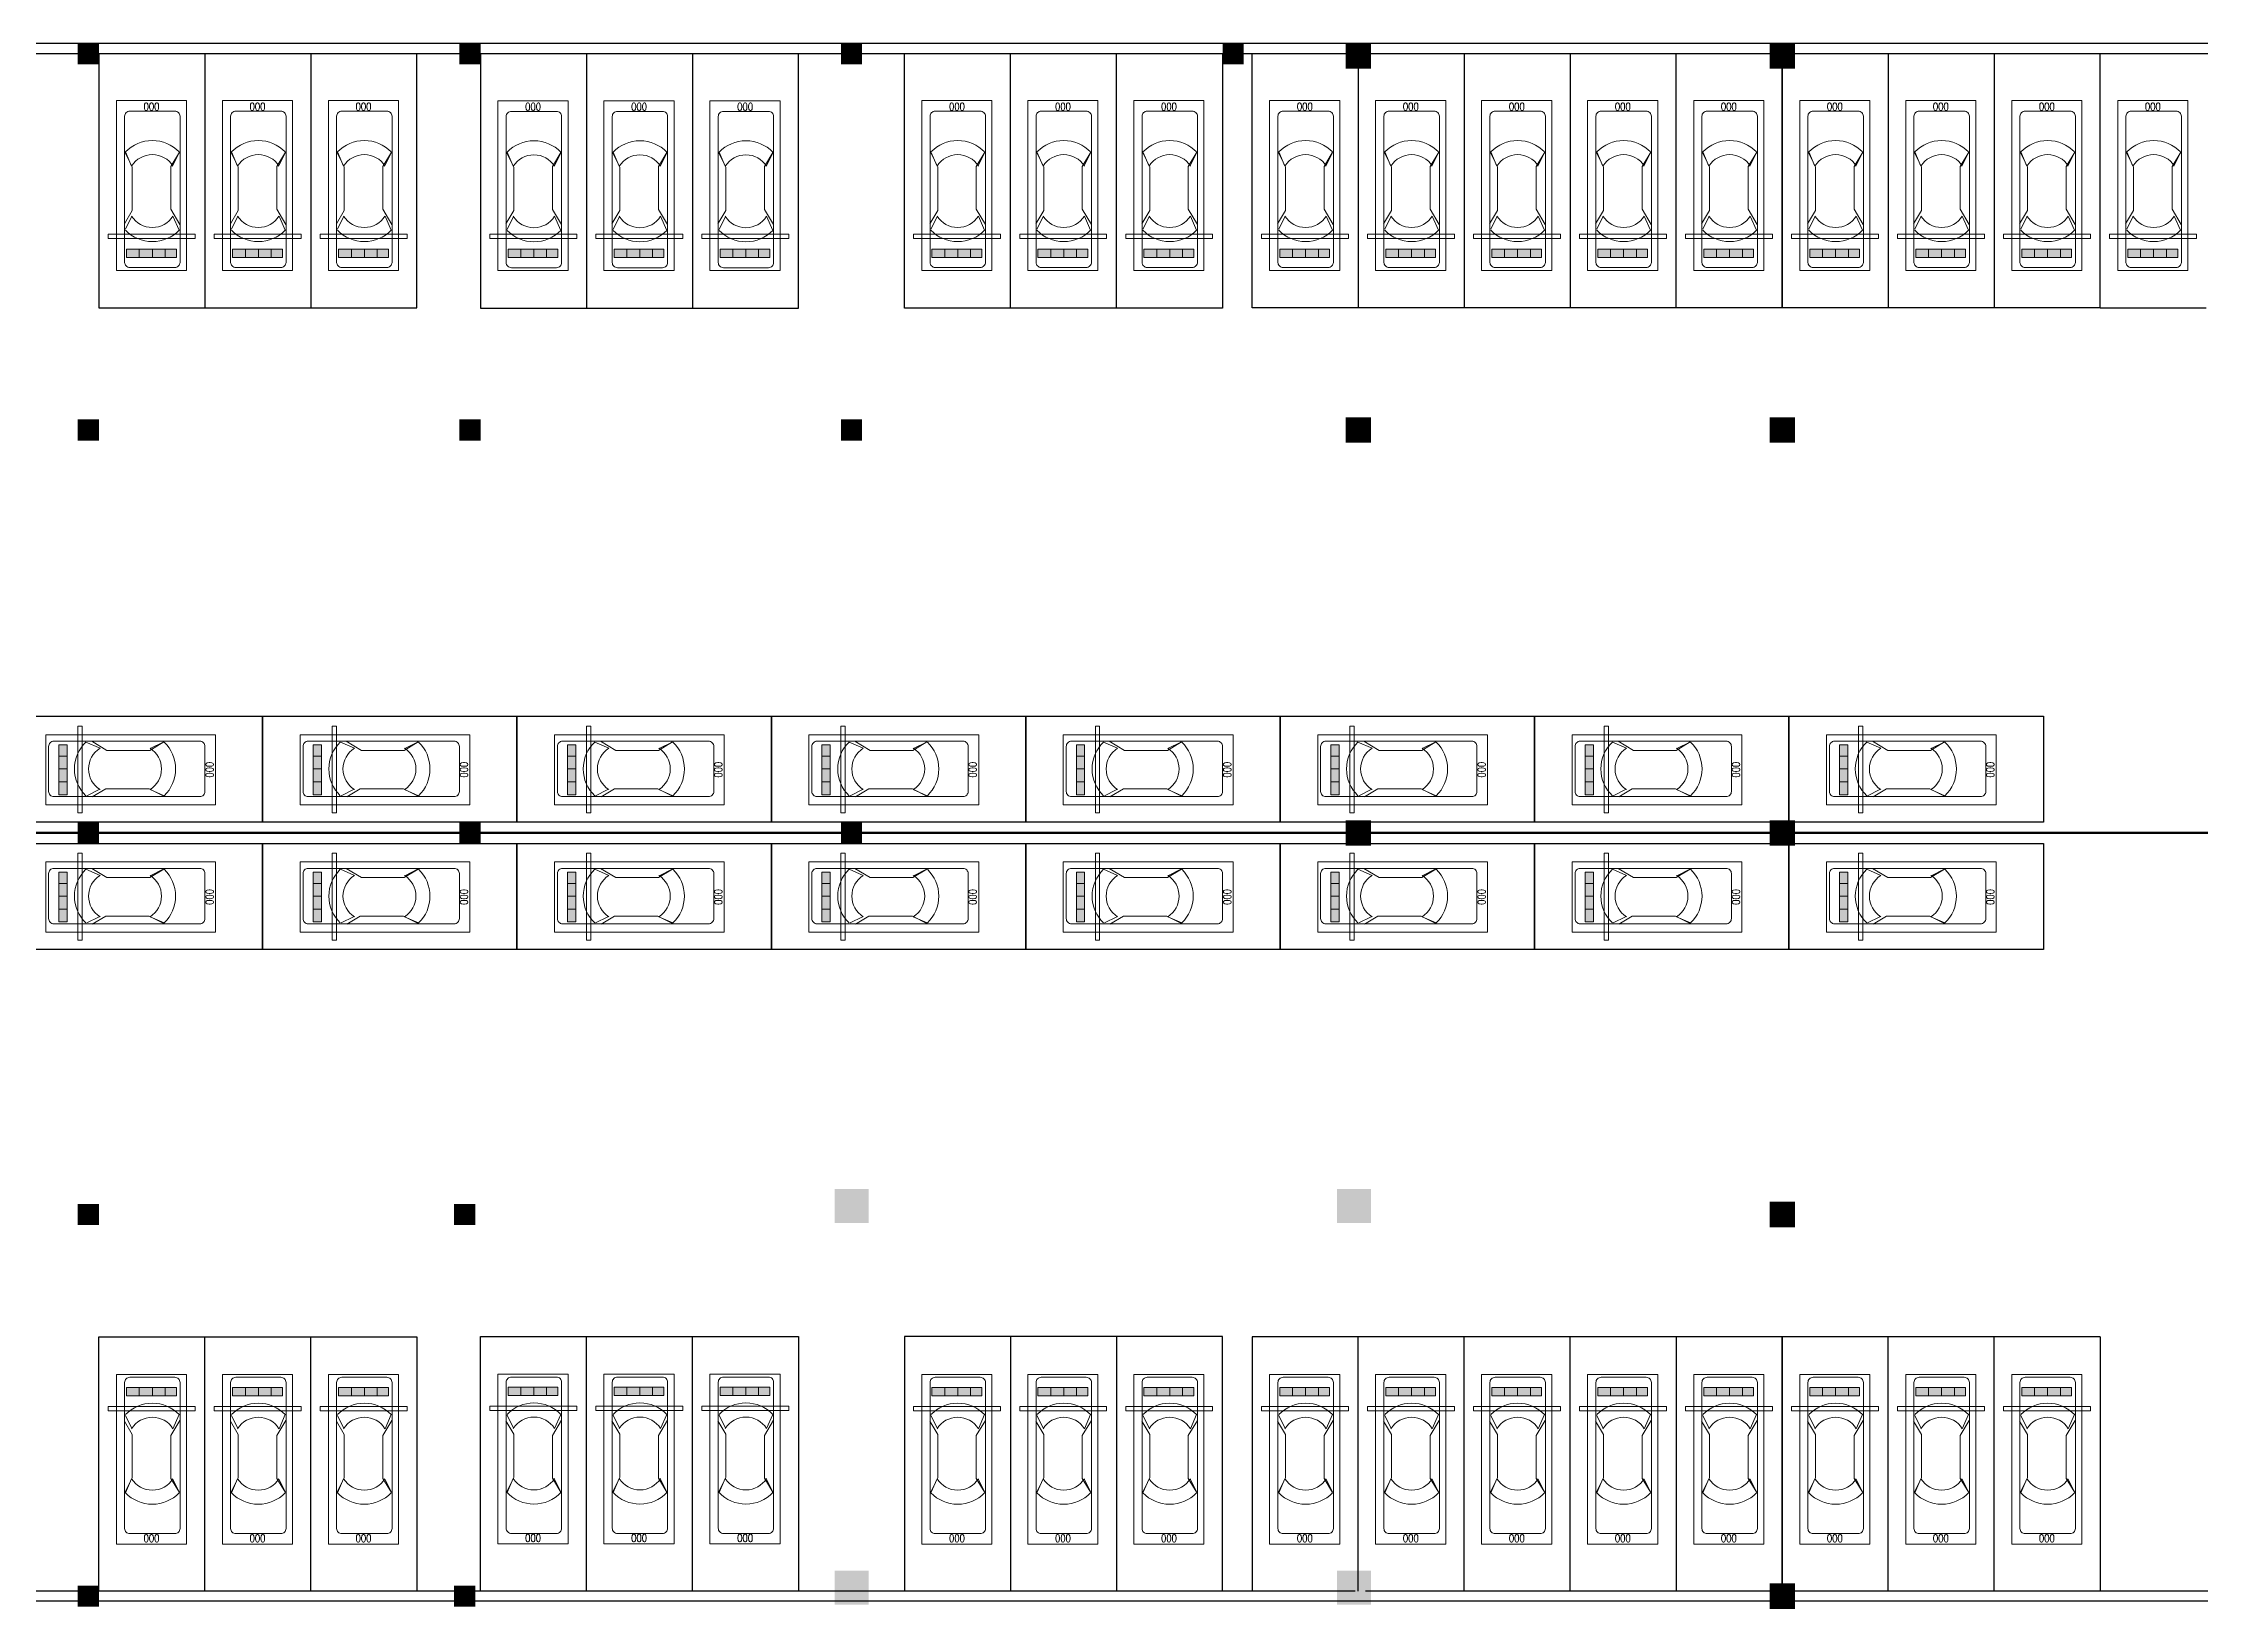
# Model space of a CAD drawing. Extents: x 5719244 to 11985375, y 1211094 to 3157953.
# Drawn here: x 11806473 to 11857361, y 3036690 to 3073615 of the extents above; entities that cross this region are included whole.
import ezdxf

# ---------------------------------------------------------------- set-up
doc = ezdxf.new("R2010")
doc.units = 0
doc.header["$LTSCALE"] = 500
doc.header["$MEASUREMENT"] = 0
doc.layers.get('0').update_dxf_attribs({"linetype": 'CONTINUOUS', "lineweight": 0})
for name, color, linetype, lineweight in [('A-car2', 35, 'CONTINUOUS', 9), ('COLUMN', 7, 'CONTINUOUS', 0), ('WALL', 255, 'CONTINUOUS', 30), ('墙-砼墙填充', 252, 'CONTINUOUS', 9), ('防烟分区', 1, 'CONTINUOUS', 100)]:
    doc.layers.add(name, color=color, linetype=linetype, lineweight=lineweight)
doc.layers.add('车位', color=255, linetype='CONTINUOUS')
doc.styles.get("Standard").update_dxf_attribs({"font": 'ROMAND', "width": 0.8})

# ---------------------------------------------------------------- blocks, each defined once
blk = doc.blocks.new('_FZH')
blk.add_solid([(-0.5, -0.5), (0.5, -0.5), (-0.5, 0.5), (0.5, 0.5)])
blk = doc.blocks.new('车位(有车挡车器）')
h = blk.add_hatch(color=2)
h.paths.add_polyline_path([(0.376, 6.16), (0.376, 5.839), (0.815, 5.839), (0.815, 6.16)])
h.paths.add_polyline_path([(1.813, 5.839), (1.813, 6.16), (1.308, 6.16), (1.308, 5.839)])
h = blk.add_hatch(color=256)
h.paths.add_polyline_path([(0.815, 6.16), (0.815, 5.839), (1.308, 5.839), (1.308, 6.16)])
h.paths.add_polyline_path([(1.813, 5.839), (2.312, 5.839), (2.312, 6.16), (1.813, 6.16)])
for p, q in [((0.376, 5.839), (0.376, 6.16)), ((0.376, 6.16), (2.312, 6.16)), ((0.815, 6.16), (0.815, 5.839)), ((1.308, 6.16), (1.308, 5.839)), ((1.813, 6.16), (1.813, 5.839)), ((2.312, 6.16), (2.312, 5.839)), ((2.312, 5.839), (0.376, 5.839))]:
    blk.add_line(p, q)
at = {"color": 140}
for p, q in [((0.267, 5.105), (0.506, 4.559)), ((2.35, 5.071), (2.111, 4.593)), ((0.267, 2.104), (0.506, 2.581)), ((2.35, 2.07), (2.111, 2.615))]:
    blk.add_line(p, q, dxfattribs=at)
at = {"color": 252}
blk.add_lwpolyline([(-0.02, 6.668), (2.705, 6.668), (2.705, 0.077), (-0.02, 0.077)], close=True, dxfattribs=at)
at = {"color": 140}
blk.add_lwpolyline([(0.233, 6.354, -0.414214), (0.433, 6.554), (2.184, 6.554, -0.414214), (2.384, 6.354), (2.384, 0.684, -0.414214), (2.184, 0.484), (0.433, 0.484, -0.414214), (0.233, 0.684)], format="xyb", close=True, dxfattribs=at)
for points in [[(0.236, 4.881), (0.592, 4.288), (0.592, 2.629), (0.259, 2.083)], [(2.395, 4.857), (2.087, 4.336), (2.087, 2.652), (2.372, 2.083)]]:
    blk.add_lwpolyline(points, dxfattribs=at)
for centre, radius, start, end in [((1.309, 4.107), 1.443, 43.79054, 136.20946), ((1.309, 4.055), 0.947, 32.13461, 147.86539), ((1.309, 3.119), 0.947, 212.13461, 327.86539), ((1.309, 3.068), 1.443, 223.79054, 316.20946)]:
    blk.add_arc(centre, radius, start, end, dxfattribs=at)
at = {"insert": (1.032, 0.456), "char_height": 0.3, "attachment_point": 1}
blk.add_mtext('000', dxfattribs=at)

msp = doc.modelspace()

# ---------------------------------------------------------------- linework, layer by layer
at = {"layer": 'A-car2'}
for p, q in [((11808008, 3069012.2), (11808008, 3069112.2)), ((11808008, 3069112.2), (11810058.5, 3069112.2)), ((11810058.5, 3069112.2), (11810058.5, 3069012.2)), ((11810508, 3069012.2), (11810508, 3069112.2)), ((11810508, 3069112.2), (11812558.5, 3069112.2)), ((11812558.5, 3069112.2), (11812558.5, 3069012.2)), ((11813008, 3069012.2), (11813008, 3069112.2)), ((11813008, 3069112.2), (11815058.5, 3069112.2)), ((11815058.5, 3069112.2), (11815058.5, 3069012.2)), ((11817008, 3069007.2), (11817008, 3069107.2)), ((11817008, 3069107.2), (11819058.5, 3069107.2)), ((11819058.5, 3069107.2), (11819058.5, 3069007.2)), ((11819508, 3069007.2), (11819508, 3069107.2)), ((11819508, 3069107.2), (11821558.5, 3069107.2)), ((11821558.5, 3069107.2), (11821558.5, 3069007.2)), ((11822008, 3069007.2), (11822008, 3069107.2)), ((11822008, 3069107.2), (11824058.5, 3069107.2)), ((11824058.5, 3069107.2), (11824058.5, 3069007.2)), ((11827003.7, 3069012.2), (11827003.7, 3069112.2)), ((11827003.7, 3069112.2), (11829054.2, 3069112.2)), ((11829054.2, 3069112.2), (11829054.2, 3069012.2)), ((11829503.7, 3069012.2), (11829503.7, 3069112.2)), ((11829503.7, 3069112.2), (11831554.2, 3069112.2)), ((11831554.2, 3069112.2), (11831554.2, 3069012.2)), ((11832003.7, 3069012.2), (11832003.7, 3069112.2)), ((11832003.7, 3069112.2), (11834054.2, 3069112.2)), ((11834054.2, 3069112.2), (11834054.2, 3069012.2)), ((11835208, 3069012.2), (11835208, 3069112.2)), ((11835208, 3069112.2), (11837258.5, 3069112.2)), ((11837258.5, 3069112.2), (11837258.5, 3069012.2)), ((11837708, 3069012.2), (11837708, 3069112.2)), ((11837708, 3069112.2), (11839758.5, 3069112.2)), ((11839758.5, 3069112.2), (11839758.5, 3069012.2)), ((11840208, 3069012.2), (11840208, 3069112.2)), ((11840208, 3069112.2), (11842258.5, 3069112.2)), ((11842258.5, 3069112.2), (11842258.5, 3069012.2)), ((11842708, 3069012.2), (11842708, 3069112.2)), ((11842708, 3069112.2), (11844758.5, 3069112.2)), ((11844758.5, 3069112.2), (11844758.5, 3069012.2)), ((11845208, 3069012.2), (11845208, 3069112.2)), ((11845208, 3069112.2), (11847258.5, 3069112.2)), ((11847258.5, 3069112.2), (11847258.5, 3069012.2)), ((11847708, 3069012.2), (11847708, 3069112.2)), ((11847708, 3069112.2), (11849758.5, 3069112.2)), ((11849758.5, 3069112.2), (11849758.5, 3069012.2)), ((11850208, 3069012.2), (11850208, 3069112.2)), ((11850208, 3069112.2), (11852258.5, 3069112.2)), ((11852258.5, 3069112.2), (11852258.5, 3069012.2)), ((11852708, 3069012.2), (11852708, 3069112.2)), ((11852708, 3069112.2), (11854758.5, 3069112.2)), ((11854758.5, 3069112.2), (11854758.5, 3069012.2)), ((11855208, 3069012.2), (11855208, 3069112.2)), ((11855208, 3069112.2), (11857258.5, 3069112.2)), ((11857258.5, 3069112.2), (11857258.5, 3069012.2)), ((11810058.5, 3069012.2), (11808008, 3069012.2)), ((11812558.5, 3069012.2), (11810508, 3069012.2)), ((11815058.5, 3069012.2), (11813008, 3069012.2)), ((11819058.5, 3069007.2), (11817008, 3069007.2)), ((11821558.5, 3069007.2), (11819508, 3069007.2)), ((11824058.5, 3069007.2), (11822008, 3069007.2)), ((11829054.2, 3069012.2), (11827003.7, 3069012.2)), ((11831554.2, 3069012.2), (11829503.7, 3069012.2)), ((11834054.2, 3069012.2), (11832003.7, 3069012.2)), ((11837258.5, 3069012.2), (11835208, 3069012.2)), ((11839758.5, 3069012.2), (11837708, 3069012.2)), ((11842258.5, 3069012.2), (11840208, 3069012.2)), ((11844758.5, 3069012.2), (11842708, 3069012.2)), ((11847258.5, 3069012.2), (11845208, 3069012.2)), ((11849758.5, 3069012.2), (11847708, 3069012.2)), ((11852258.5, 3069012.2), (11850208, 3069012.2)), ((11854758.5, 3069012.2), (11852708, 3069012.2)), ((11857258.5, 3069012.2), (11855208, 3069012.2)), ((11807289.7, 3057510.2), (11807289.7, 3055459.7)), ((11807389.7, 3057510.2), (11807289.7, 3057510.2)), ((11807389.7, 3055459.7), (11807389.7, 3057510.2)), ((11813289.7, 3057510.2), (11813289.7, 3055459.7)), ((11813389.7, 3057510.2), (11813289.7, 3057510.2)), ((11813389.7, 3055459.7), (11813389.7, 3057510.2)), ((11819289.7, 3057510.2), (11819289.7, 3055459.7)), ((11819389.7, 3057510.2), (11819289.7, 3057510.2)), ((11819389.7, 3055459.7), (11819389.7, 3057510.2)), ((11825289.7, 3057510.2), (11825289.7, 3055459.7)), ((11825389.7, 3057510.2), (11825289.7, 3057510.2)), ((11825389.7, 3055459.7), (11825389.7, 3057510.2)), ((11831289.7, 3057510.2), (11831289.7, 3055459.7)), ((11831389.7, 3057510.2), (11831289.7, 3057510.2)), ((11831389.7, 3055459.7), (11831389.7, 3057510.2)), ((11837289.7, 3057510.2), (11837289.7, 3055459.7)), ((11837389.7, 3057510.2), (11837289.7, 3057510.2)), ((11837389.7, 3055459.7), (11837389.7, 3057510.2)), ((11843289.7, 3057510.2), (11843289.7, 3055459.7)), ((11843389.7, 3057510.2), (11843289.7, 3057510.2)), ((11843389.7, 3055459.7), (11843389.7, 3057510.2)), ((11849289.7, 3057510.2), (11849289.7, 3055459.7)), ((11849389.7, 3057510.2), (11849289.7, 3057510.2)), ((11849389.7, 3055459.7), (11849389.7, 3057510.2)), ((11807289.7, 3055459.7), (11807389.7, 3055459.7)), ((11813289.7, 3055459.7), (11813389.7, 3055459.7)), ((11819289.7, 3055459.7), (11819389.7, 3055459.7)), ((11825289.7, 3055459.7), (11825389.7, 3055459.7)), ((11831289.7, 3055459.7), (11831389.7, 3055459.7)), ((11837289.7, 3055459.7), (11837389.7, 3055459.7)), ((11843289.7, 3055459.7), (11843389.7, 3055459.7)), ((11849289.7, 3055459.7), (11849389.7, 3055459.7)), ((11807289.7, 3054510.2), (11807289.7, 3052459.7)), ((11807389.7, 3054510.2), (11807289.7, 3054510.2)), ((11807389.7, 3052459.7), (11807389.7, 3054510.2)), ((11813289.7, 3054510.2), (11813289.7, 3052459.7)), ((11813389.7, 3054510.2), (11813289.7, 3054510.2)), ((11813389.7, 3052459.7), (11813389.7, 3054510.2)), ((11819289.7, 3054510.2), (11819289.7, 3052459.7)), ((11819389.7, 3054510.2), (11819289.7, 3054510.2)), ((11819389.7, 3052459.7), (11819389.7, 3054510.2)), ((11825289.7, 3054510.2), (11825289.7, 3052459.7)), ((11825389.7, 3054510.2), (11825289.7, 3054510.2)), ((11825389.7, 3052459.7), (11825389.7, 3054510.2)), ((11831289.7, 3054510.2), (11831289.7, 3052459.7)), ((11831389.7, 3054510.2), (11831289.7, 3054510.2)), ((11831389.7, 3052459.7), (11831389.7, 3054510.2)), ((11837289.7, 3054510.2), (11837289.7, 3052459.7)), ((11837389.7, 3054510.2), (11837289.7, 3054510.2)), ((11837389.7, 3052459.7), (11837389.7, 3054510.2)), ((11843289.7, 3054510.2), (11843289.7, 3052459.7)), ((11843389.7, 3054510.2), (11843289.7, 3054510.2)), ((11843389.7, 3052459.7), (11843389.7, 3054510.2)), ((11849289.7, 3054510.2), (11849289.7, 3052459.7)), ((11849389.7, 3054510.2), (11849289.7, 3054510.2)), ((11849389.7, 3052459.7), (11849389.7, 3054510.2)), ((11807289.7, 3052459.7), (11807389.7, 3052459.7)), ((11813289.7, 3052459.7), (11813389.7, 3052459.7)), ((11819289.7, 3052459.7), (11819389.7, 3052459.7)), ((11825289.7, 3052459.7), (11825389.7, 3052459.7)), ((11831289.7, 3052459.7), (11831389.7, 3052459.7)), ((11837289.7, 3052459.7), (11837389.7, 3052459.7)), ((11843289.7, 3052459.7), (11843389.7, 3052459.7)), ((11849289.7, 3052459.7), (11849389.7, 3052459.7)), ((11810058.5, 3041463.5), (11808008, 3041463.5)), ((11808008, 3041463.5), (11808008, 3041363.5)), ((11808008, 3041363.5), (11810058.5, 3041363.5)), ((11810058.5, 3041363.5), (11810058.5, 3041463.5)), ((11812558.5, 3041463.5), (11810508, 3041463.5)), ((11810508, 3041463.5), (11810508, 3041363.5)), ((11810508, 3041363.5), (11812558.5, 3041363.5)), ((11812558.5, 3041363.5), (11812558.5, 3041463.5)), ((11815058.5, 3041463.5), (11813008, 3041463.5)), ((11813008, 3041463.5), (11813008, 3041363.5)), ((11813008, 3041363.5), (11815058.5, 3041363.5)), ((11815058.5, 3041363.5), (11815058.5, 3041463.5)), ((11819058.5, 3041468.5), (11817008, 3041468.5)), ((11817008, 3041468.5), (11817008, 3041368.5)), ((11817008, 3041368.5), (11819058.5, 3041368.5)), ((11819058.5, 3041368.5), (11819058.5, 3041468.5)), ((11821558.5, 3041468.5), (11819508, 3041468.5)), ((11819508, 3041468.5), (11819508, 3041368.5)), ((11819508, 3041368.5), (11821558.5, 3041368.5)), ((11821558.5, 3041368.5), (11821558.5, 3041468.5)), ((11824058.5, 3041468.5), (11822008, 3041468.5)), ((11822008, 3041468.5), (11822008, 3041368.5)), ((11822008, 3041368.5), (11824058.5, 3041368.5)), ((11824058.5, 3041368.5), (11824058.5, 3041468.5)), ((11829054.2, 3041463.5), (11827003.7, 3041463.5)), ((11827003.7, 3041463.5), (11827003.7, 3041363.5)), ((11827003.7, 3041363.5), (11829054.2, 3041363.5)), ((11829054.2, 3041363.5), (11829054.2, 3041463.5)), ((11831554.2, 3041463.5), (11829503.7, 3041463.5)), ((11829503.7, 3041463.5), (11829503.7, 3041363.5)), ((11829503.7, 3041363.5), (11831554.2, 3041363.5)), ((11831554.2, 3041363.5), (11831554.2, 3041463.5)), ((11834054.2, 3041463.5), (11832003.7, 3041463.5)), ((11832003.7, 3041463.5), (11832003.7, 3041363.5)), ((11832003.7, 3041363.5), (11834054.2, 3041363.5)), ((11834054.2, 3041363.5), (11834054.2, 3041463.5)), ((11837258.5, 3041463.5), (11835208, 3041463.5)), ((11835208, 3041463.5), (11835208, 3041363.5)), ((11835208, 3041363.5), (11837258.5, 3041363.5)), ((11837258.5, 3041363.5), (11837258.5, 3041463.5)), ((11839758.5, 3041463.5), (11837708, 3041463.5)), ((11837708, 3041463.5), (11837708, 3041363.5)), ((11837708, 3041363.5), (11839758.5, 3041363.5)), ((11839758.5, 3041363.5), (11839758.5, 3041463.5)), ((11842258.5, 3041463.5), (11840208, 3041463.5)), ((11840208, 3041463.5), (11840208, 3041363.5)), ((11840208, 3041363.5), (11842258.5, 3041363.5)), ((11842258.5, 3041363.5), (11842258.5, 3041463.5)), ((11844758.5, 3041463.5), (11842708, 3041463.5)), ((11842708, 3041463.5), (11842708, 3041363.5)), ((11842708, 3041363.5), (11844758.5, 3041363.5)), ((11844758.5, 3041363.5), (11844758.5, 3041463.5)), ((11845208, 3041463.5), (11845208, 3041363.5)), ((11847258.5, 3041463.5), (11845208, 3041463.5)), ((11845208, 3041363.5), (11847258.5, 3041363.5)), ((11847258.5, 3041363.5), (11847258.5, 3041463.5)), ((11849758.5, 3041463.5), (11847708, 3041463.5)), ((11847708, 3041463.5), (11847708, 3041363.5)), ((11847708, 3041363.5), (11849758.5, 3041363.5)), ((11849758.5, 3041363.5), (11849758.5, 3041463.5)), ((11852258.5, 3041463.5), (11850208, 3041463.5)), ((11850208, 3041463.5), (11850208, 3041363.5)), ((11850208, 3041363.5), (11852258.5, 3041363.5)), ((11852258.5, 3041363.5), (11852258.5, 3041463.5)), ((11854758.5, 3041463.5), (11852708, 3041463.5)), ((11852708, 3041463.5), (11852708, 3041363.5)), ((11852708, 3041363.5), (11854758.5, 3041363.5)), ((11854758.5, 3041363.5), (11854758.5, 3041463.5))]:
    msp.add_line(p, q, dxfattribs=at)
at = {"layer": 'WALL'}
for p, q in [((11779938.7, 3073615.3), (11958384.6, 3073615.3)), ((11779938.7, 3073370.4), (11837413.7, 3073370.4)), ((11837663.7, 3073370.4), (11885788.7, 3073370.4)), ((11837413.7, 3037110.4), (11753308.7, 3037110.4)), ((11885788.7, 3037110.4), (11837663.7, 3037110.4)), ((11922638.7, 3036870.4), (11753068.7, 3036870.4))]:
    msp.add_line(p, q, dxfattribs=at)
at = {"layer": '车位', "ltscale": 3}
for p, q in [((11807788.7, 3073370.4), (11807788.7, 3067370.4)), ((11810288.7, 3073370.4), (11810288.7, 3067370.4)), ((11812788.7, 3073370.4), (11812788.7, 3067370.4)), ((11815288.7, 3067370.4), (11815288.7, 3073370.4)), ((11816788.7, 3073365.4), (11816788.7, 3067365.4)), ((11819288.7, 3073365.4), (11819288.7, 3067365.4)), ((11821788.7, 3073365.4), (11821788.7, 3067365.4)), ((11824288.7, 3067365.4), (11824288.7, 3073365.4)), ((11826788.7, 3067365.4), (11826788.7, 3073370.4)), ((11829288.7, 3067365.4), (11829288.7, 3073370.4)), ((11831788.7, 3067365.4), (11831788.7, 3073370.4)), ((11834288.7, 3073365.4), (11834288.7, 3068365.4)), ((11834988.7, 3067370.4), (11834988.7, 3073370.4)), ((11837488.7, 3073370.4), (11837488.7, 3067370.4)), ((11839988.7, 3073370.4), (11839988.7, 3067370.4)), ((11842488.7, 3073370.4), (11842488.7, 3067370.4)), ((11844988.7, 3067370.4), (11844988.7, 3073370.4)), ((11847488.7, 3073370.4), (11847488.7, 3067370.4)), ((11847488.7, 3067370.4), (11847488.7, 3073370.4)), ((11849988.7, 3073370.4), (11849988.7, 3067370.4)), ((11852488.7, 3073370.4), (11852488.7, 3067370.4)), ((11854988.7, 3067370.4), (11854988.7, 3073370.4)), ((11834288.7, 3068365.4), (11834288.7, 3067365.4)), ((11807788.7, 3067370.4), (11810288.7, 3067370.4)), ((11810288.7, 3067370.4), (11812788.7, 3067370.4)), ((11812788.7, 3067370.4), (11815288.7, 3067370.4)), ((11816788.7, 3067365.4), (11819288.7, 3067365.4)), ((11819288.7, 3067365.4), (11821788.7, 3067365.4)), ((11821788.7, 3067365.4), (11824288.7, 3067365.4)), ((11829288.7, 3067365.4), (11826788.7, 3067365.4)), ((11831788.7, 3067365.4), (11829288.7, 3067365.4)), ((11834288.7, 3067365.4), (11831788.7, 3067365.4)), ((11837488.7, 3067370.4), (11834988.7, 3067370.4)), ((11839988.7, 3067370.4), (11837488.7, 3067370.4)), ((11842488.7, 3067370.4), (11839988.7, 3067370.4)), ((11844988.7, 3067370.4), (11842488.7, 3067370.4)), ((11847488.7, 3067370.4), (11844988.7, 3067370.4)), ((11849988.7, 3067370.4), (11847488.7, 3067370.4)), ((11852488.7, 3067370.4), (11849988.7, 3067370.4)), ((11854988.7, 3067370.4), (11852488.7, 3067370.4)), ((11854988.7, 3067370.4), (11857488.7, 3067370.4)), ((11805647.9, 3057740.4), (11811647.9, 3057740.4)), ((11811647.9, 3057740.4), (11811647.9, 3055240.4)), ((11811647.9, 3057740.4), (11817647.9, 3057740.4)), ((11811647.9, 3055240.4), (11811647.9, 3057740.4)), ((11817647.9, 3057740.4), (11817647.9, 3055240.4)), ((11817647.9, 3057740.4), (11823647.9, 3057740.4)), ((11817647.9, 3055240.4), (11817647.9, 3057740.4)), ((11823647.9, 3057740.4), (11823647.9, 3055240.4)), ((11823647.9, 3057740.4), (11829647.9, 3057740.4)), ((11823647.9, 3055240.4), (11823647.9, 3057740.4)), ((11829647.9, 3057740.4), (11829647.9, 3055240.4)), ((11829647.9, 3057740.4), (11835647.9, 3057740.4)), ((11829647.9, 3055240.4), (11829647.9, 3057740.4)), ((11835647.9, 3057740.4), (11835647.9, 3055240.4)), ((11835647.9, 3057740.4), (11841647.9, 3057740.4)), ((11835647.9, 3055240.4), (11835647.9, 3057740.4)), ((11841647.9, 3057740.4), (11841647.9, 3055240.4)), ((11841647.9, 3057740.4), (11847647.9, 3057740.4)), ((11841647.9, 3055240.4), (11841647.9, 3057740.4)), ((11847647.9, 3057740.4), (11847647.9, 3055240.4)), ((11847647.9, 3057740.4), (11853647.9, 3057740.4)), ((11847647.9, 3055240.4), (11847647.9, 3057740.4)), ((11853647.9, 3057740.4), (11853647.9, 3055240.4)), ((11811647.9, 3055240.4), (11805647.9, 3055240.4)), ((11817647.9, 3055240.4), (11811647.9, 3055240.4)), ((11823647.9, 3055240.4), (11817647.9, 3055240.4)), ((11829647.9, 3055240.4), (11823647.9, 3055240.4)), ((11835647.9, 3055240.4), (11829647.9, 3055240.4)), ((11841647.9, 3055240.4), (11835647.9, 3055240.4)), ((11847647.9, 3055240.4), (11841647.9, 3055240.4)), ((11853647.9, 3055240.4), (11847647.9, 3055240.4)), ((11805647.9, 3054740.4), (11811647.9, 3054740.4)), ((11811647.9, 3054740.4), (11811647.9, 3052240.4)), ((11811647.9, 3054740.4), (11817647.9, 3054740.4)), ((11811647.9, 3052240.4), (11811647.9, 3054740.4)), ((11817647.9, 3054740.4), (11817647.9, 3052240.4)), ((11817647.9, 3054740.4), (11823647.9, 3054740.4)), ((11817647.9, 3052240.4), (11817647.9, 3054740.4)), ((11823647.9, 3054740.4), (11823647.9, 3052240.4)), ((11823647.9, 3054740.4), (11829647.9, 3054740.4)), ((11823647.9, 3052240.4), (11823647.9, 3054740.4)), ((11829647.9, 3054740.4), (11829647.9, 3052240.4)), ((11829647.9, 3054740.4), (11835647.9, 3054740.4)), ((11829647.9, 3052240.4), (11829647.9, 3054740.4)), ((11835647.9, 3054740.4), (11835647.9, 3052240.4)), ((11835647.9, 3054740.4), (11841647.9, 3054740.4)), ((11835647.9, 3052240.4), (11835647.9, 3054740.4)), ((11841647.9, 3054740.4), (11841647.9, 3052240.4)), ((11841647.9, 3054740.4), (11847647.9, 3054740.4)), ((11841647.9, 3052240.4), (11841647.9, 3054740.4)), ((11847647.9, 3054740.4), (11847647.9, 3052240.4)), ((11847647.9, 3054740.4), (11853647.9, 3054740.4)), ((11847647.9, 3052240.4), (11847647.9, 3054740.4)), ((11853647.9, 3054740.4), (11853647.9, 3052240.4)), ((11811647.9, 3052240.4), (11805647.9, 3052240.4)), ((11817647.9, 3052240.4), (11811647.9, 3052240.4)), ((11823647.9, 3052240.4), (11817647.9, 3052240.4)), ((11829647.9, 3052240.4), (11823647.9, 3052240.4)), ((11835647.9, 3052240.4), (11829647.9, 3052240.4)), ((11841647.9, 3052240.4), (11835647.9, 3052240.4)), ((11847647.9, 3052240.4), (11841647.9, 3052240.4)), ((11853647.9, 3052240.4), (11847647.9, 3052240.4)), ((11807788.7, 3037105.4), (11807788.7, 3043105.4)), ((11807788.7, 3043105.4), (11810288.7, 3043105.4)), ((11810288.7, 3037105.4), (11810288.7, 3043105.4)), ((11810288.7, 3043105.4), (11812788.7, 3043105.4)), ((11812788.7, 3037105.4), (11812788.7, 3043105.4)), ((11812788.7, 3043105.4), (11815288.7, 3043105.4)), ((11815288.7, 3043105.4), (11815288.7, 3037105.4)), ((11816788.7, 3037110.4), (11816788.7, 3043110.4)), ((11816788.7, 3043110.4), (11819288.7, 3043110.4)), ((11819288.7, 3037110.4), (11819288.7, 3043110.4)), ((11819288.7, 3043110.4), (11821788.7, 3043110.4)), ((11821788.7, 3037110.4), (11821788.7, 3043110.4)), ((11821788.7, 3043110.4), (11824288.7, 3043110.4)), ((11824288.7, 3043110.4), (11824288.7, 3037110.4)), ((11829288.7, 3043110.4), (11826788.7, 3043110.4)), ((11826788.7, 3043110.4), (11826788.7, 3037105.4)), ((11831788.7, 3043110.4), (11829288.7, 3043110.4)), ((11829288.7, 3043110.4), (11829288.7, 3037105.4)), ((11834288.7, 3043110.4), (11831788.7, 3043110.4)), ((11831788.7, 3043110.4), (11831788.7, 3037105.4)), ((11834288.7, 3042110.4), (11834288.7, 3043110.4)), ((11837488.7, 3043105.4), (11834988.7, 3043105.4)), ((11834988.7, 3043105.4), (11834988.7, 3037105.4)), ((11837488.7, 3037105.4), (11837488.7, 3043105.4)), ((11839988.7, 3043105.4), (11837488.7, 3043105.4)), ((11839988.7, 3037105.4), (11839988.7, 3043105.4)), ((11842488.7, 3043105.4), (11839988.7, 3043105.4)), ((11842488.7, 3037105.4), (11842488.7, 3043105.4)), ((11844988.7, 3043105.4), (11842488.7, 3043105.4)), ((11844988.7, 3043105.4), (11844988.7, 3037105.4)), ((11847488.7, 3043105.4), (11844988.7, 3043105.4)), ((11847488.7, 3037105.4), (11847488.7, 3043105.4)), ((11847488.7, 3043105.4), (11847488.7, 3037105.4)), ((11849988.7, 3043105.4), (11847488.7, 3043105.4)), ((11849988.7, 3037105.4), (11849988.7, 3043105.4)), ((11852488.7, 3043105.4), (11849988.7, 3043105.4)), ((11852488.7, 3037105.4), (11852488.7, 3043105.4)), ((11854988.7, 3043105.4), (11852488.7, 3043105.4)), ((11854988.7, 3043105.4), (11854988.7, 3037105.4)), ((11834288.7, 3037110.4), (11834288.7, 3042110.4)), ((11825288.7, 3037110.4), (11819288.7, 3037110.4)), ((11831938.7, 3037110.4), (11825938.7, 3037110.4)), ((11857663.7, 3037110.4), (11851663.7, 3037110.4))]:
    msp.add_line(p, q, dxfattribs=at)
at = {"layer": '防烟分区', "ltscale": 3}
msp.add_line((11858038.7, 3054990.4), (11759246.6, 3054990.4), dxfattribs=at)

# ---------------------------------------------------------------- block references
at = {"layer": 'COLUMN'}
for p, xscale, yscale, zscale in [((11807538.7, 3073365.4), 500, 500, 500), ((11816538.7, 3073365.4), 500, 500, 500), ((11825538.7, 3073365.4), 500, 500, 500), ((11834538.7, 3073365.4), 500, 500, 500), ((11837488.7, 3073315.4), 600, 600, 600), ((11847488.7, 3073315.4), 600, 600, 600), ((11807538.7, 3064490.4), 500, 500, 500), ((11816538.7, 3064490.4), 500, 500, 500), ((11825538.7, 3064490.4), 500, 500, 500), ((11837488.7, 3064490.4), 600, 600, 600), ((11847488.7, 3064490.4), 600, 600, 600), ((11807538.7, 3054990.4), 500, 500, 500), ((11816538.7, 3054990.4), 500, 500, 500), ((11825538.7, 3054990.4), 500, 500, 500), ((11837488.7, 3054990.4), 600, 600, 600), ((11847488.7, 3054990.4), 600, 600, 600), ((11807538.7, 3045990.4), 500, 500, 500), ((11816413.7, 3045990.4), -500, 500, 500), ((11825538.7, 3046190.4), 800, 800, 800), ((11837388.7, 3046190.4), 800, 800, 800), ((11847488.7, 3045990.4), 600, 600, 600), ((11825538.7, 3037190.4), 800, 800, 800), ((11837388.7, 3037190.4), 800, 800, 800), ((11807538.7, 3036990.4), 500, 500, 500), ((11816413.7, 3036990.4), -500, 500, 500), ((11847488.7, 3036990.4), 600, 600, 600)]:
    msp.add_blockref('_FZH', p, dxfattribs=dict(at, xscale=xscale, yscale=yscale, zscale=zscale))
at = {"layer": '墙-砼墙填充', "color": 0, "ltscale": 0.5, "yscale": 607.5, "zscale": 607.5}
for p, xscale, rotation in [((11809842.9, 3072306), 607.5, 179.9999999999999), ((11812342.9, 3072306), 607.5, 179.9999999999999), ((11814842.9, 3072306), 607.5, 179.9999999999999), ((11818842.9, 3072301), 607.5, 179.9999999999999), ((11821342.9, 3072301), 607.5, 179.9999999999999), ((11823842.9, 3072301), 607.5, 179.9999999999999), ((11828838.6, 3072306), 607.5, 179.9999999999999), ((11831338.6, 3072306), 607.5, 179.9999999999999), ((11833838.6, 3072306), 607.5, 179.9999999999999), ((11837042.9, 3072306), 607.5, 179.9999999999999), ((11839542.9, 3072306), 607.5, 179.9999999999999), ((11842042.9, 3072306), 607.5, 179.9999999999999), ((11844542.9, 3072306), 607.5, 179.9999999999999), ((11847042.9, 3072306), 607.5, 179.9999999999999), ((11849542.9, 3072306), 607.5, 179.9999999999999), ((11852042.9, 3072306), 607.5, 179.9999999999999), ((11854542.9, 3072306), 607.5, 179.9999999999999), ((11857042.9, 3072306), 607.5, 179.9999999999999), ((11810583.5, 3057294.5), -607.5, 90), ((11816583.5, 3057294.5), -607.5, 90), ((11822583.5, 3057294.5), -607.5, 90), ((11828583.5, 3057294.5), -607.5, 90), ((11834583.5, 3057294.5), -607.5, 90), ((11840583.5, 3057294.5), -607.5, 90), ((11846583.5, 3057294.5), -607.5, 90), ((11852583.5, 3057294.5), -607.5, 90), ((11810583.5, 3054294.5), -607.5, 90), ((11816583.5, 3054294.5), -607.5, 90), ((11822583.5, 3054294.5), -607.5, 90), ((11828583.5, 3054294.5), -607.5, 90), ((11834583.5, 3054294.5), -607.5, 90), ((11840583.5, 3054294.5), -607.5, 90), ((11846583.5, 3054294.5), -607.5, 90), ((11852583.5, 3054294.5), -607.5, 90)]:
    msp.add_blockref('车位(有车挡车器）', p, dxfattribs=dict(at, xscale=xscale, rotation=rotation))
at = {"layer": '墙-砼墙填充', "color": 0, "ltscale": 0.5, "xscale": -607.5, "yscale": 607.5, "zscale": 607.5}
for p in [(11809842.9, 3038169.8), (11812342.9, 3038169.8), (11814842.9, 3038169.8), (11818842.9, 3038174.8), (11821342.9, 3038174.8), (11823842.9, 3038174.8), (11828838.6, 3038169.8), (11831338.6, 3038169.8), (11833838.6, 3038169.8), (11837042.9, 3038169.8), (11839542.9, 3038169.8), (11842042.9, 3038169.8), (11844542.9, 3038169.8), (11847042.9, 3038169.8), (11849542.9, 3038169.8), (11852042.9, 3038169.8), (11854542.9, 3038169.8)]:
    msp.add_blockref('车位(有车挡车器）', p, dxfattribs=at)

doc.saveas('drawing.dxf')
